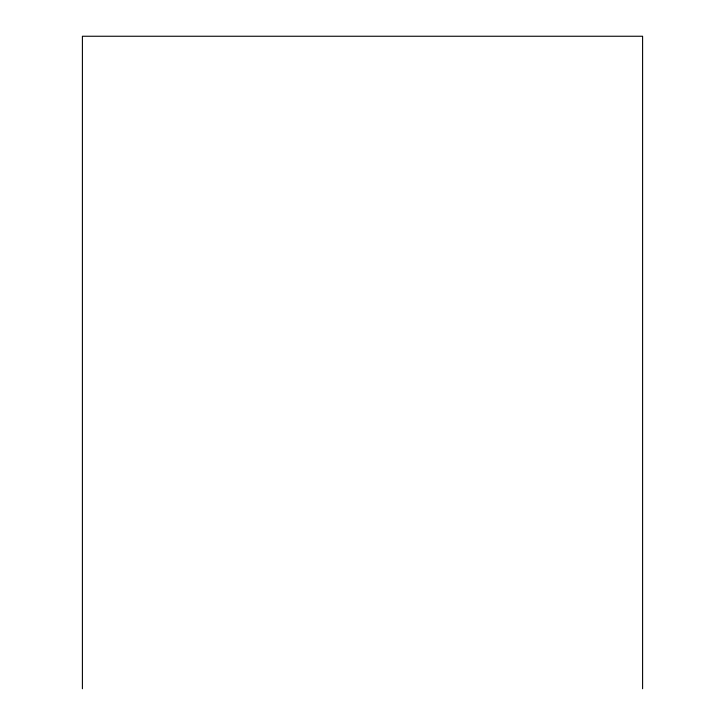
<?xml version="1.0" encoding="UTF-8"?>
<svg xmlns="http://www.w3.org/2000/svg" width="725" height="725" viewBox="0 0 725 725"><rect width="100%" height="100%" fill="white"/><g stroke="black" fill="none" stroke-linecap="round" stroke-linejoin="round"><path stroke-width="1.09" d="M642.595 688.75L642.595 36.25L82.405 36.25L82.405 688.75"/></g></svg>
